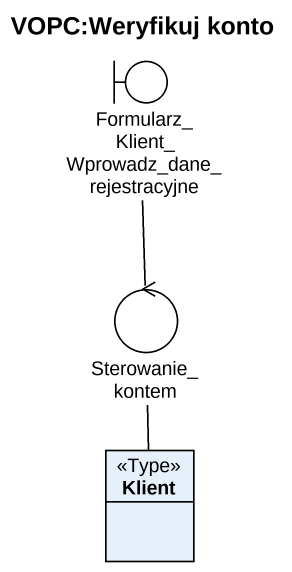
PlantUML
@startuml
title VOPC:Weryfikuj konto
allowmixing
hide circle
hide empty members
boundary "Formularz_Klient_Wprowadz_dane_rejestracyjne" as Formularz_Klient_Wprowadz
control Sterowanie_kontem
class Klient <<Type>>
Sterowanie_kontem -up- Formularz_Klient_Wprowadz
Klient -up- Sterowanie_kontem
@enduml
